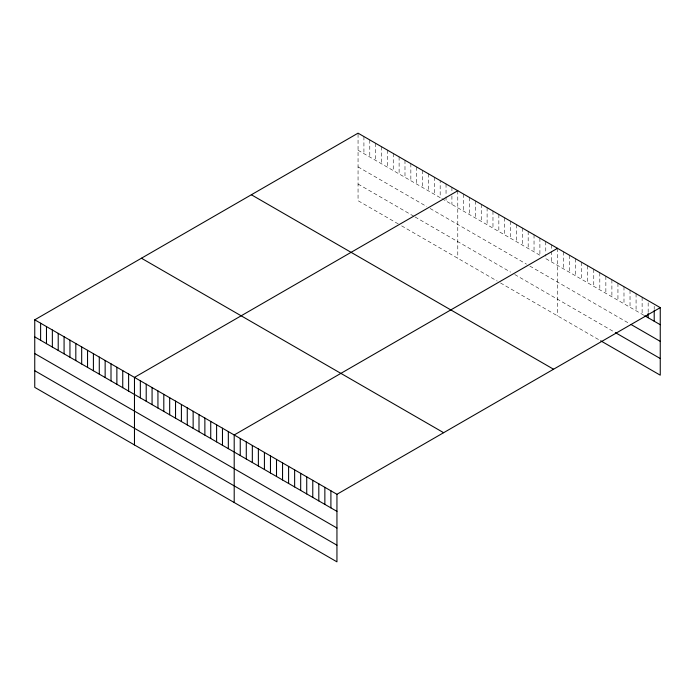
<?xml version="1.0" encoding="UTF-8"?>
<svg xmlns="http://www.w3.org/2000/svg" width="695" height="695" viewBox="0 0 695 695"><rect width="100%" height="100%" fill="white"/><g stroke="black" fill="none" stroke-linecap="round" stroke-linejoin="round"><path stroke-width="0.52" stroke-dasharray="3.48 2.61" d="M358.055 150.242L440.178 197.658L440.178 180.578M441.855 198.622L541.579 256.194M643.848 315.243L545.766 258.618L545.766 254.344M358.055 166.896L426.773 206.563M430.127 208.5L526.497 264.143M529.851 266.081L630.026 323.922M358.055 184.053L414.203 216.466M415.037 216.953L510.573 272.11M514.76 274.525L614.493 332.106M398.278 223.929L358.055 200.707L358.055 133.162M401.632 225.866L497.168 281.023M500.513 282.961L599.811 340.281M654.203 306.278L654.203 309.483M648.166 302.794L648.166 312.394M642.119 297.165L642.119 314.244M636.073 293.681L636.073 310.752M630.026 290.189L630.026 307.26M623.988 286.696L623.988 303.776M617.942 283.213L617.942 300.283M611.895 279.72L611.895 296.791M605.858 276.228L605.858 293.307M599.811 272.744L599.811 289.815M593.765 269.252L593.765 286.323M587.727 265.759L587.727 282.839M581.68 262.276L581.68 279.347M575.634 258.783L575.634 275.854M569.587 255.291L569.587 272.37M563.549 251.807L563.549 268.878M557.503 248.315L557.503 315.86M551.639 244.927L551.639 250.261M551.639 251.329L551.639 262.006M545.766 241.539L545.766 253.284M539.902 238.159L539.902 255.23M534.038 234.771L534.038 251.842M528.174 231.383L528.174 248.454M522.31 227.995L522.31 245.066M516.437 224.607L516.437 241.686M510.573 221.219L510.573 238.298M504.709 217.839L504.709 234.91M498.845 214.451L498.845 231.522M492.972 211.063L492.972 228.134M487.108 207.675L487.108 224.746M481.244 204.287L481.244 221.358M475.38 200.898L475.38 217.978M469.507 197.51L469.507 214.59M463.643 194.131L463.643 211.202M457.779 190.743L457.779 258.279M451.915 187.355L451.915 191.62M451.915 195.894L451.915 204.426M446.042 183.966L446.042 195.703M446.042 196.772L446.042 201.037M434.314 177.19L434.314 194.27M428.45 173.802L428.45 190.882M422.577 170.423L422.577 187.494M416.713 167.035L416.713 184.106M410.849 163.646L410.849 180.717M404.985 160.258L404.985 177.329M399.112 156.87L399.112 173.95M393.248 153.482L393.248 170.562M387.384 150.103L387.384 167.174M381.52 146.714L381.52 163.785M375.647 143.326L375.647 160.397M369.783 139.938L369.783 157.009M363.919 136.55L363.919 153.621"/><path stroke-width="1.04" d="M34.75 319.822L336.945 494.293L336.945 561.838L34.75 387.367L34.75 319.822L358.055 133.162L660.25 307.633L660.25 375.178L600.671 340.785M457.779 190.743L134.474 377.394L134.474 444.939M557.503 248.315L234.198 434.974L234.198 502.511M336.945 494.293L660.25 307.633M644.708 315.738L660.25 324.713M630.895 324.417L660.25 341.367M615.353 332.601L660.25 358.524M251.364 194.765L553.559 369.236M141.441 258.227L443.636 432.698M34.75 336.893L336.945 511.364M34.75 353.546L336.945 528.026M34.75 370.713L336.945 545.184M654.203 310.552L654.203 321.22M648.166 313.462L648.166 317.728M330.907 490.8L330.907 507.88M324.86 487.317L324.86 504.388M318.814 483.824L318.814 500.895M312.776 480.332L312.776 497.411M306.73 476.848L306.73 493.919M300.683 473.356L300.683 490.427M294.637 469.863L294.637 486.943M288.599 466.38L288.599 483.451M282.552 462.887L282.552 479.958M276.506 459.395L276.506 476.475M270.468 455.911L270.468 472.982M264.421 452.419L264.421 469.49M258.375 448.927L258.375 466.006M252.328 445.443L252.328 462.514M246.291 441.951L246.291 459.021M240.244 438.458L240.244 455.538M228.334 431.586L228.334 448.657M222.469 428.198L222.469 445.269M216.605 424.81L216.605 441.89M210.733 421.422L210.733 438.502M204.869 418.043L204.869 435.113M199.005 414.654L199.005 431.725M193.141 411.266L193.141 428.337M187.268 407.878L187.268 424.949M181.404 404.49L181.404 421.57M175.54 401.102L175.54 418.182M169.676 397.714L169.676 414.793M163.803 394.334L163.803 411.405M157.939 390.946L157.939 408.017M152.075 387.558L152.075 404.629M146.211 384.17L146.211 401.241M140.338 380.782L140.338 397.861M128.61 374.014L128.61 391.085M122.746 370.626L122.746 387.697M116.873 367.238L116.873 384.309M111.009 363.85L111.009 380.921M105.145 360.462L105.145 377.533M99.281 357.074L99.281 374.153M93.408 353.685L93.408 370.765M87.544 350.306L87.544 367.377M81.68 346.918L81.68 363.989M75.816 343.53L75.816 360.601M69.943 340.142L69.943 357.213M64.079 336.754L64.079 353.833M58.215 333.365L58.215 350.445M52.351 329.986L52.351 347.057M46.478 326.598L46.478 343.669M40.614 323.21L40.614 340.281"/></g></svg>
